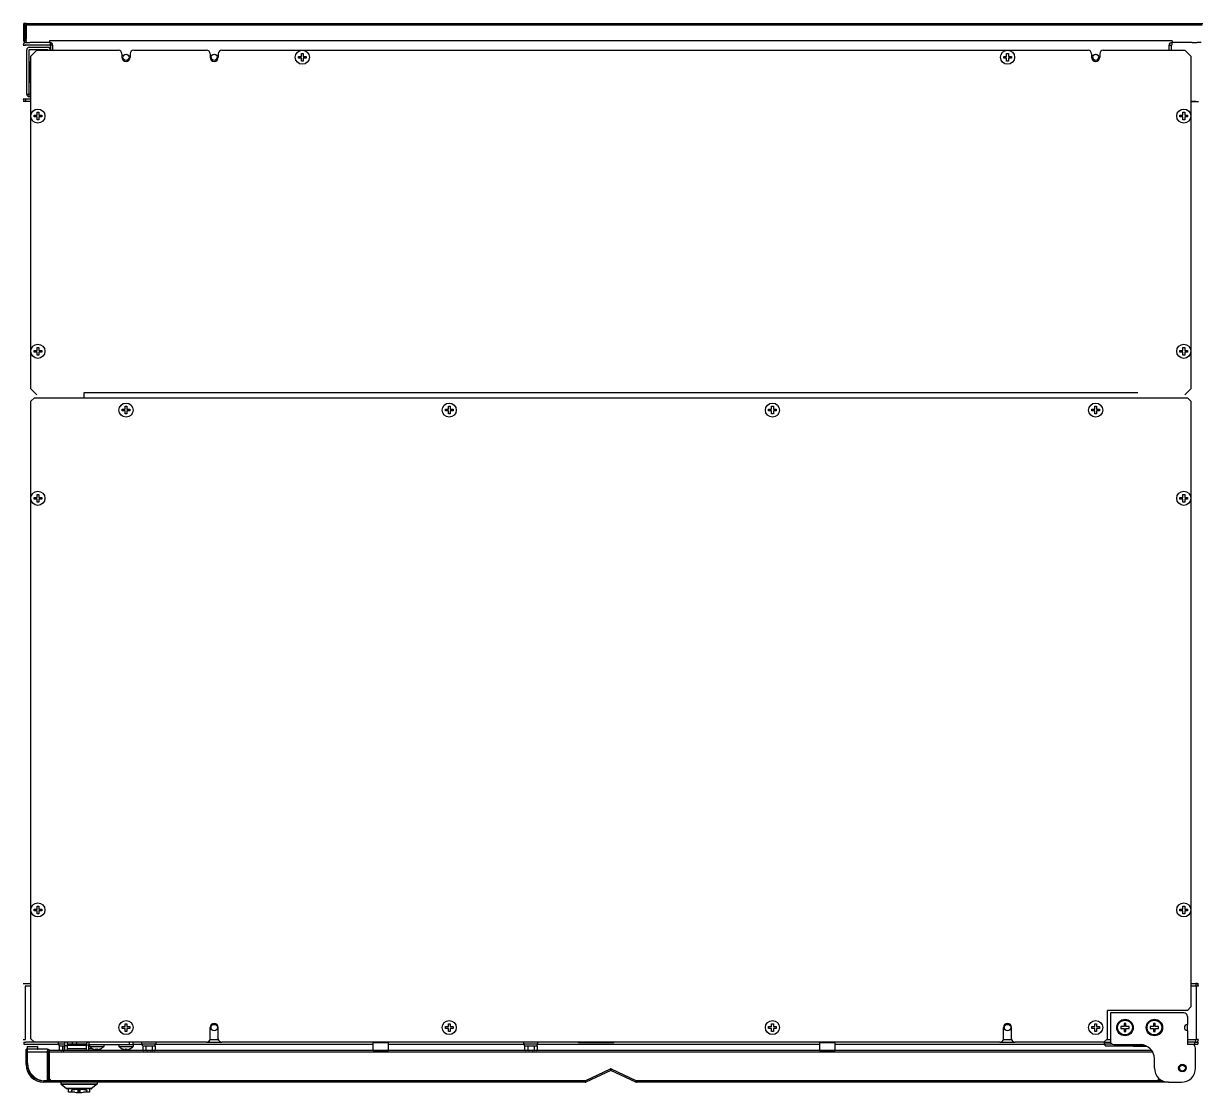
# Model space of a CAD drawing. Header units: millimetres. Extents: x -4 to 301, y -2 to 124.
# Drawn here: x 100.3 to 200.3, y -0.9 to 90 of the extents above; entities that cross this region are included whole.
import ezdxf

# ---------------------------------------------------------------- set-up
doc = ezdxf.new("R2010")
doc.units = ezdxf.units.MM
for name, color, linetype in [('2401-00299-M6-14HWMC_0', 7, 'Continuous'), ('2401-00300-M6-16HWMC_0', 7, 'Continuous'), ('2401-00424-M6-12FCTTHC_0', 7, 'Continuous'), ('2401-00460-M6-12PSTTHC_0', 7, 'Continuous'), ('2403-00037_S-M10-1_0', 7, 'Continuous'), ('4204-00441-MS731-1_0', 7, 'Continuous'), ('4204-01215_0', 7, 'Continuous'), ('4209-00048_0', 7, 'Continuous'), ('4209-00140_0', 7, 'Continuous'), ('4212-06586_0', 7, 'Continuous'), ('4212-06592_0', 7, 'Continuous'), ('4212-06605_3_3_0', 7, 'Continuous'), ('4212-06613_2_MIR_0', 7, 'Continuous'), ('4212-06613_3_0', 7, 'Continuous'), ('4212-06614_1_0', 7, 'Continuous'), ('4212-06616_1_0', 7, 'Continuous'), ('4212-06741_0', 7, 'Continuous'), ('4212-14509_0', 7, 'Continuous'), ('4212-14511_0', 7, 'Continuous'), ('4212-14520_0', 7, 'Continuous'), ('4212-14522_6_0', 7, 'Continuous'), ('4212-14525_0', 7, 'Continuous'), ('4212-14541_0', 7, 'Continuous'), ('4212-14542_1_0', 7, 'Continuous'), ('4212-14542_2_0', 7, 'Continuous'), ('4212-14542_5_0', 7, 'Continuous'), ('4212-14545_0', 7, 'Continuous'), ('4212-14578_4_1_0', 7, 'Continuous'), ('4212-20359_0', 7, 'Continuous'), ('4212-20364_0', 7, 'Continuous'), ('4403-06266_0', 7, 'Continuous')]:
    doc.layers.add(name, color=color, linetype=linetype)

msp = doc.modelspace()

# ---------------------------------------------------------------- linework, layer by layer
at = {"layer": '2401-00299-M6-14HWMC_0', "color": 7, "linetype": 'Continuous'}
for p, q in [((103.29, 3.255), (103.29, 3.4)), ((103.29, 3.255), (103.84, 3.255)), ((103.353, 3.09), (103.353, 3.255)), ((103.353, 3.09), (103.815, 3.09)), ((103.355, 3.09), (103.355, 2.742)), ((103.622, 3.09), (103.622, 2.742)), ((104.04, 3.255), (104.49, 3.255)), ((104.428, 3.12), (104.428, 3.255)), ((104.49, 3.255), (104.49, 3.4)), ((104.49, 3.255), (104.84, 3.255)), ((104.778, 3.12), (104.778, 3.255)), ((104.84, 3.255), (104.84, 3.4)), ((110.39, 3.255), (110.39, 3.4)), ((110.39, 3.255), (111.59, 3.255)), ((110.453, 3.09), (110.453, 3.255)), ((110.453, 3.09), (111.527, 3.09)), ((110.455, 3.09), (110.455, 2.742)), ((110.722, 3.09), (110.722, 2.742)), ((111.258, 3.09), (111.258, 2.742)), ((111.526, 3.09), (111.526, 2.742)), ((111.527, 3.09), (111.527, 3.255)), ((111.59, 3.255), (111.59, 3.4)), ((142.89, 3.255), (142.89, 3.4)), ((142.89, 3.255), (144.09, 3.255)), ((142.953, 3.09), (142.953, 3.255)), ((142.953, 3.09), (144.027, 3.09)), ((142.955, 3.09), (142.955, 2.742)), ((143.222, 3.09), (143.222, 2.742)), ((143.758, 3.09), (143.758, 2.742)), ((144.026, 3.09), (144.026, 2.742)), ((144.027, 3.09), (144.027, 3.255)), ((144.09, 3.255), (144.09, 3.4)), ((193.303, 3.09), (193.653, 3.09)), ((193.653, 3.09), (194.727, 3.09)), ((194.727, 3.09), (194.727, 3.2)), ((103.355, 2.742), (103.367, 2.727)), ((110.455, 2.742), (110.467, 2.727)), ((142.955, 2.742), (142.967, 2.727))]:
    msp.add_line(p, q, dxfattribs=at)
for points in [[(103.367, 2.727), (103.381, 2.716), (103.396, 2.708), (103.411, 2.702), (103.42, 2.7)], [(103.557, 2.7), (103.566, 2.702), (103.581, 2.708), (103.595, 2.716), (103.61, 2.728), (103.622, 2.742)], [(103.622, 2.742), (103.647, 2.728), (103.675, 2.716), (103.704, 2.708), (103.734, 2.703), (103.753, 2.7)], [(110.467, 2.727), (110.481, 2.716), (110.496, 2.708), (110.511, 2.702), (110.52, 2.7)], [(110.657, 2.7), (110.666, 2.702), (110.681, 2.708), (110.695, 2.716), (110.71, 2.728), (110.722, 2.742)], [(110.722, 2.742), (110.747, 2.728), (110.775, 2.716), (110.804, 2.708), (110.834, 2.703), (110.853, 2.7)], [(111.127, 2.7), (111.146, 2.702), (111.175, 2.708), (111.205, 2.716), (111.233, 2.728), (111.258, 2.742)], [(111.258, 2.742), (111.27, 2.728), (111.284, 2.716), (111.299, 2.708), (111.313, 2.703), (111.323, 2.7)], [(111.46, 2.7), (111.469, 2.702), (111.484, 2.708), (111.499, 2.716)], [(111.499, 2.716), (111.513, 2.727), (111.526, 2.742)], [(142.967, 2.727), (142.981, 2.716), (142.996, 2.708), (143.011, 2.702), (143.02, 2.7)], [(143.157, 2.7), (143.166, 2.702), (143.181, 2.708), (143.195, 2.716), (143.21, 2.728), (143.222, 2.742)], [(143.222, 2.742), (143.247, 2.728), (143.275, 2.716), (143.304, 2.708), (143.334, 2.703), (143.353, 2.7)], [(143.627, 2.7), (143.646, 2.702), (143.675, 2.708), (143.705, 2.716), (143.733, 2.728), (143.758, 2.742)], [(143.758, 2.742), (143.77, 2.728), (143.784, 2.716), (143.799, 2.708), (143.813, 2.703), (143.823, 2.7)], [(143.96, 2.7), (143.969, 2.702), (143.984, 2.708), (143.999, 2.716)], [(143.999, 2.716), (144.013, 2.727), (144.026, 2.742)]]:
    msp.add_lwpolyline(points, dxfattribs=at)
for centre, start, end in [((103.455, 2.812), 214.94801, 247.56165), ((110.555, 2.812), 214.94801, 247.56165), ((111.426, 2.812), 292.43835, 325.05199), ((143.055, 2.812), 214.94801, 247.56165), ((143.926, 2.812), 292.43835, 325.05199)]:
    msp.add_arc(centre, 0.122, start, end, dxfattribs=at)
at = {"layer": '2401-00300-M6-16HWMC_0', "color": 7, "linetype": 'Continuous'}
for p, q in [((104.84, 3.255), (105.655, 3.255)), ((105.79, 3.386), (105.79, 3.4)), ((192.29, 3.255), (192.29, 3.4)), ((192.29, 3.255), (192.921, 3.255)), ((192.353, 3.09), (192.353, 3.255)), ((192.353, 3.09), (193.303, 3.09))]:
    msp.add_line(p, q, dxfattribs=at)
at = {"layer": '2401-00424-M6-12FCTTHC_0', "color": 7, "linetype": 'Continuous'}
for p, q in [((194.115, 5), (193.965, 5)), ((193.965, 5), (193.965, 4.725)), ((194.115, 4.725), (194.115, 5)), ((196.615, 5), (196.465, 5)), ((196.465, 5), (196.465, 4.725)), ((196.615, 4.725), (196.615, 5)), ((193.965, 4.725), (193.69, 4.725)), ((193.69, 4.725), (193.69, 4.575)), ((193.69, 4.575), (193.965, 4.575)), ((193.965, 4.575), (193.965, 4.3)), ((193.965, 4.3), (194.115, 4.3)), ((194.39, 4.725), (194.115, 4.725)), ((194.115, 4.575), (194.39, 4.575)), ((194.115, 4.3), (194.115, 4.575)), ((194.39, 4.575), (194.39, 4.725)), ((196.465, 4.725), (196.19, 4.725)), ((196.19, 4.725), (196.19, 4.575)), ((196.19, 4.575), (196.465, 4.575)), ((196.465, 4.575), (196.465, 4.3)), ((196.465, 4.3), (196.615, 4.3)), ((196.89, 4.725), (196.615, 4.725)), ((196.615, 4.575), (196.89, 4.575)), ((196.615, 4.3), (196.615, 4.575)), ((196.89, 4.575), (196.89, 4.725))]:
    msp.add_line(p, q, dxfattribs=at)
for centre in [(194.04, 4.65), (196.54, 4.65)]:
    msp.add_circle(centre, 0.63, dxfattribs=at)
at = {"layer": '2401-00460-M6-12PSTTHC_0', "color": 7, "linetype": 'Continuous'}
for p, q in [((116.288, 87.149), (116.271, 87.15)), ((116.29, 87.137), (116.271, 87.135)), ((116.79, 87.137), (116.809, 87.135)), ((116.792, 87.149), (116.809, 87.15)), ((123.715, 87.075), (123.715, 87.225)), ((123.715, 87.225), (123.965, 87.225)), ((123.965, 87.075), (123.715, 87.075)), ((123.965, 87.225), (123.965, 87.475)), ((123.965, 87.475), (124.115, 87.475)), ((123.965, 86.825), (123.965, 87.075)), ((124.115, 87.475), (124.115, 87.225)), ((124.115, 87.225), (124.365, 87.225)), ((124.115, 87.075), (124.115, 86.825)), ((124.365, 87.075), (124.115, 87.075)), ((124.365, 87.225), (124.365, 87.075)), ((183.715, 87.075), (183.715, 87.225)), ((183.715, 87.225), (183.965, 87.225)), ((183.965, 87.075), (183.715, 87.075)), ((183.965, 87.225), (183.965, 87.475)), ((183.965, 87.475), (184.115, 87.475)), ((183.965, 86.825), (183.965, 87.075)), ((184.115, 87.475), (184.115, 87.225)), ((184.115, 87.225), (184.365, 87.225)), ((184.115, 87.075), (184.115, 86.825)), ((184.365, 87.075), (184.115, 87.075)), ((184.365, 87.225), (184.365, 87.075)), ((191.288, 87.149), (191.271, 87.15)), ((191.29, 87.137), (191.271, 87.135)), ((191.79, 87.137), (191.809, 87.135)), ((191.792, 87.149), (191.809, 87.15)), ((116.404, 86.941), (116.393, 86.925)), ((116.676, 86.941), (116.687, 86.925)), ((124.115, 86.825), (123.965, 86.825)), ((184.115, 86.825), (183.965, 86.825)), ((191.404, 86.941), (191.393, 86.925)), ((191.676, 86.941), (191.687, 86.925)), ((101.215, 82.075), (101.215, 82.225)), ((101.215, 82.225), (101.465, 82.225)), ((101.465, 82.075), (101.215, 82.075)), ((101.465, 82.225), (101.465, 82.475)), ((101.465, 82.475), (101.615, 82.475)), ((101.465, 81.825), (101.465, 82.075)), ((101.615, 82.475), (101.615, 82.225)), ((101.615, 82.225), (101.865, 82.225)), ((101.615, 82.075), (101.615, 81.825)), ((101.865, 82.075), (101.615, 82.075)), ((101.865, 82.225), (101.865, 82.075)), ((198.715, 82.225), (198.965, 82.225)), ((198.715, 82.075), (198.715, 82.225)), ((198.965, 82.075), (198.715, 82.075)), ((198.965, 82.475), (199.115, 82.475)), ((198.965, 82.225), (198.965, 82.475)), ((198.965, 81.825), (198.965, 82.075)), ((199.115, 82.475), (199.115, 82.225)), ((199.115, 82.225), (199.365, 82.225)), ((199.365, 82.075), (199.115, 82.075)), ((199.115, 82.075), (199.115, 81.825)), ((199.365, 82.225), (199.365, 82.075)), ((101.615, 81.825), (101.465, 81.825)), ((199.115, 81.825), (198.965, 81.825)), ((101.215, 62.075), (101.215, 62.225)), ((101.215, 62.225), (101.465, 62.225)), ((101.465, 62.075), (101.215, 62.075)), ((101.465, 62.225), (101.465, 62.475)), ((101.465, 62.475), (101.615, 62.475)), ((101.465, 61.825), (101.465, 62.075)), ((101.615, 62.475), (101.615, 62.225)), ((101.615, 62.225), (101.865, 62.225)), ((101.615, 62.075), (101.615, 61.825)), ((101.865, 62.075), (101.615, 62.075)), ((101.865, 62.225), (101.865, 62.075)), ((198.715, 62.225), (198.965, 62.225)), ((198.715, 62.075), (198.715, 62.225)), ((198.965, 62.075), (198.715, 62.075)), ((198.965, 62.475), (199.115, 62.475)), ((198.965, 62.225), (198.965, 62.475)), ((198.965, 61.825), (198.965, 62.075)), ((199.115, 62.475), (199.115, 62.225)), ((199.115, 62.225), (199.365, 62.225)), ((199.365, 62.075), (199.115, 62.075)), ((199.115, 62.075), (199.115, 61.825)), ((199.365, 62.225), (199.365, 62.075)), ((101.615, 61.825), (101.465, 61.825)), ((199.115, 61.825), (198.965, 61.825)), ((108.715, 57.075), (108.715, 57.225)), ((108.715, 57.225), (108.965, 57.225)), ((108.965, 57.075), (108.715, 57.075)), ((108.965, 57.225), (108.965, 57.475)), ((108.965, 57.475), (109.115, 57.475)), ((108.965, 56.825), (108.965, 57.075)), ((109.115, 57.475), (109.115, 57.225)), ((109.115, 57.225), (109.365, 57.225)), ((109.115, 57.075), (109.115, 56.825)), ((109.365, 57.075), (109.115, 57.075)), ((109.365, 57.225), (109.365, 57.075)), ((136.215, 57.075), (136.215, 57.225)), ((136.215, 57.225), (136.465, 57.225)), ((136.465, 57.075), (136.215, 57.075)), ((136.465, 57.225), (136.465, 57.475)), ((136.465, 57.475), (136.615, 57.475)), ((136.465, 56.825), (136.465, 57.075)), ((136.615, 57.475), (136.615, 57.225)), ((136.615, 57.225), (136.865, 57.225)), ((136.615, 57.075), (136.615, 56.825)), ((136.865, 57.075), (136.615, 57.075)), ((136.865, 57.225), (136.865, 57.075)), ((163.715, 57.075), (163.715, 57.225)), ((163.715, 57.225), (163.965, 57.225)), ((163.965, 57.075), (163.715, 57.075)), ((163.965, 57.225), (163.965, 57.475)), ((163.965, 57.475), (164.115, 57.475)), ((163.965, 56.825), (163.965, 57.075)), ((164.115, 57.475), (164.115, 57.225)), ((164.115, 57.225), (164.365, 57.225)), ((164.115, 57.075), (164.115, 56.825)), ((164.365, 57.075), (164.115, 57.075)), ((164.365, 57.225), (164.365, 57.075)), ((191.215, 57.225), (191.465, 57.225)), ((191.215, 57.075), (191.215, 57.225)), ((191.465, 57.075), (191.215, 57.075)), ((191.465, 57.475), (191.615, 57.475)), ((191.465, 57.225), (191.465, 57.475)), ((191.465, 56.825), (191.465, 57.075)), ((191.615, 57.475), (191.615, 57.225)), ((191.615, 57.225), (191.865, 57.225)), ((191.865, 57.075), (191.615, 57.075)), ((191.615, 57.075), (191.615, 56.825)), ((191.865, 57.225), (191.865, 57.075)), ((109.115, 56.825), (108.965, 56.825)), ((136.615, 56.825), (136.465, 56.825)), ((164.115, 56.825), (163.965, 56.825)), ((191.615, 56.825), (191.465, 56.825)), ((101.215, 49.575), (101.215, 49.725)), ((101.215, 49.725), (101.465, 49.725)), ((101.465, 49.575), (101.215, 49.575)), ((101.465, 49.725), (101.465, 49.975)), ((101.465, 49.975), (101.615, 49.975)), ((101.465, 49.325), (101.465, 49.575)), ((101.615, 49.325), (101.465, 49.325)), ((101.615, 49.975), (101.615, 49.725)), ((101.615, 49.725), (101.865, 49.725)), ((101.615, 49.575), (101.615, 49.325)), ((101.865, 49.575), (101.615, 49.575)), ((101.865, 49.725), (101.865, 49.575)), ((198.715, 49.725), (198.965, 49.725)), ((198.715, 49.575), (198.715, 49.725)), ((198.965, 49.575), (198.715, 49.575)), ((198.965, 49.975), (199.115, 49.975)), ((198.965, 49.725), (198.965, 49.975)), ((198.965, 49.325), (198.965, 49.575)), ((199.115, 49.325), (198.965, 49.325)), ((199.115, 49.975), (199.115, 49.725)), ((199.115, 49.725), (199.365, 49.725)), ((199.365, 49.575), (199.115, 49.575)), ((199.115, 49.575), (199.115, 49.325)), ((199.365, 49.725), (199.365, 49.575)), ((101.215, 14.575), (101.215, 14.725)), ((101.215, 14.725), (101.465, 14.725)), ((101.465, 14.575), (101.215, 14.575)), ((101.465, 14.725), (101.465, 14.975)), ((101.465, 14.975), (101.615, 14.975)), ((101.465, 14.325), (101.465, 14.575)), ((101.615, 14.325), (101.465, 14.325)), ((101.615, 14.975), (101.615, 14.725)), ((101.615, 14.725), (101.865, 14.725)), ((101.615, 14.575), (101.615, 14.325)), ((101.865, 14.575), (101.615, 14.575)), ((101.865, 14.725), (101.865, 14.575)), ((198.715, 14.725), (198.965, 14.725)), ((198.715, 14.575), (198.715, 14.725)), ((198.965, 14.575), (198.715, 14.575)), ((198.965, 14.975), (199.115, 14.975)), ((198.965, 14.725), (198.965, 14.975)), ((198.965, 14.325), (198.965, 14.575)), ((199.115, 14.325), (198.965, 14.325)), ((199.115, 14.975), (199.115, 14.725)), ((199.115, 14.725), (199.365, 14.725)), ((199.365, 14.575), (199.115, 14.575)), ((199.115, 14.575), (199.115, 14.325)), ((199.365, 14.725), (199.365, 14.575)), ((108.715, 4.575), (108.715, 4.725)), ((108.715, 4.725), (108.965, 4.725)), ((108.965, 4.575), (108.715, 4.575)), ((108.965, 4.725), (108.965, 4.975)), ((108.965, 4.975), (109.115, 4.975)), ((108.965, 4.325), (108.965, 4.575)), ((109.115, 4.325), (108.965, 4.325)), ((109.115, 4.975), (109.115, 4.725)), ((109.115, 4.725), (109.365, 4.725)), ((109.115, 4.575), (109.115, 4.325)), ((109.365, 4.575), (109.115, 4.575)), ((109.365, 4.725), (109.365, 4.575)), ((136.215, 4.725), (136.465, 4.725)), ((136.215, 4.575), (136.215, 4.725)), ((136.465, 4.575), (136.215, 4.575)), ((136.465, 4.975), (136.615, 4.975)), ((136.465, 4.725), (136.465, 4.975)), ((136.465, 4.325), (136.465, 4.575)), ((136.615, 4.325), (136.465, 4.325)), ((136.615, 4.975), (136.615, 4.725)), ((136.615, 4.725), (136.865, 4.725)), ((136.865, 4.575), (136.615, 4.575)), ((136.615, 4.575), (136.615, 4.325)), ((136.865, 4.725), (136.865, 4.575)), ((163.715, 4.725), (163.965, 4.725)), ((163.715, 4.575), (163.715, 4.725)), ((163.965, 4.575), (163.715, 4.575)), ((163.965, 4.975), (164.115, 4.975)), ((163.965, 4.725), (163.965, 4.975)), ((163.965, 4.325), (163.965, 4.575)), ((164.115, 4.325), (163.965, 4.325)), ((164.115, 4.975), (164.115, 4.725)), ((164.115, 4.725), (164.365, 4.725)), ((164.365, 4.575), (164.115, 4.575)), ((164.115, 4.575), (164.115, 4.325)), ((164.365, 4.725), (164.365, 4.575)), ((191.215, 4.725), (191.465, 4.725)), ((191.215, 4.575), (191.215, 4.725)), ((191.465, 4.575), (191.215, 4.575)), ((191.465, 4.975), (191.615, 4.975)), ((191.465, 4.725), (191.465, 4.975)), ((191.465, 4.325), (191.465, 4.575)), ((191.615, 4.325), (191.465, 4.325)), ((191.615, 4.975), (191.615, 4.725)), ((191.615, 4.725), (191.865, 4.725)), ((191.865, 4.575), (191.615, 4.575)), ((191.615, 4.575), (191.615, 4.325)), ((191.865, 4.725), (191.865, 4.575)), ((105.94, 3.2), (105.94, 3.04)), ((106.003, 2.979), (105.94, 3.04)), ((105.94, 3.04), (107.14, 3.04)), ((107.077, 2.979), (107.14, 3.04)), ((107.14, 3.2), (107.14, 3.04)), ((108.44, 3.2), (108.44, 3.04)), ((108.503, 2.979), (108.44, 3.04)), ((108.44, 3.04), (109.64, 3.04)), ((109.577, 2.979), (109.64, 3.04)), ((109.64, 3.2), (109.64, 3.04)), ((106.065, 2.925), (106.003, 2.979)), ((106.099, 2.899), (106.045, 2.942)), ((106.128, 2.878), (106.065, 2.925)), ((106.156, 2.859), (106.099, 2.899)), ((106.189, 2.838), (106.128, 2.878)), ((106.215, 2.824), (106.156, 2.859)), ((106.215, 2.824), (106.189, 2.838)), ((106.217, 2.827), (106.215, 2.828)), ((106.215, 2.824), (106.215, 2.828)), ((106.373, 2.763), (106.39, 2.759)), ((106.388, 2.759), (106.405, 2.756)), ((106.404, 2.756), (106.419, 2.753)), ((106.419, 2.753), (106.435, 2.75)), ((106.434, 2.75), (106.45, 2.748)), ((106.45, 2.748), (106.465, 2.746)), ((106.465, 2.746), (106.465, 2.828)), ((106.615, 2.828), (106.615, 2.746)), ((106.615, 2.746), (106.63, 2.748)), ((106.646, 2.75), (106.63, 2.748)), ((106.645, 2.75), (106.661, 2.753)), ((106.661, 2.753), (106.676, 2.756)), ((106.675, 2.756), (106.692, 2.759)), ((106.69, 2.759), (106.707, 2.763)), ((106.836, 2.813), (106.865, 2.828)), ((106.865, 2.824), (106.924, 2.859)), ((106.865, 2.824), (106.891, 2.838)), ((106.865, 2.828), (106.865, 2.824)), ((106.891, 2.838), (106.952, 2.878)), ((106.924, 2.859), (106.981, 2.899)), ((106.952, 2.878), (107.015, 2.925)), ((106.981, 2.899), (107.035, 2.942)), ((107.015, 2.925), (107.077, 2.979)), ((108.565, 2.925), (108.503, 2.979)), ((108.599, 2.899), (108.545, 2.942)), ((108.628, 2.878), (108.565, 2.925)), ((108.656, 2.859), (108.599, 2.899)), ((108.689, 2.838), (108.628, 2.878)), ((108.715, 2.824), (108.656, 2.859)), ((108.715, 2.824), (108.689, 2.838)), ((108.717, 2.827), (108.715, 2.828)), ((108.715, 2.824), (108.715, 2.828)), ((108.873, 2.763), (108.89, 2.759)), ((108.888, 2.759), (108.905, 2.756)), ((108.904, 2.756), (108.919, 2.753)), ((108.919, 2.753), (108.935, 2.75)), ((108.934, 2.75), (108.95, 2.748)), ((108.95, 2.748), (108.965, 2.746)), ((108.965, 2.746), (108.965, 2.828)), ((109.115, 2.828), (109.115, 2.746)), ((109.115, 2.746), (109.13, 2.748)), ((109.146, 2.75), (109.13, 2.748)), ((109.145, 2.75), (109.161, 2.753)), ((109.161, 2.753), (109.176, 2.756)), ((109.175, 2.756), (109.192, 2.759)), ((109.19, 2.759), (109.207, 2.763)), ((109.336, 2.813), (109.365, 2.828)), ((109.365, 2.824), (109.424, 2.859)), ((109.365, 2.824), (109.391, 2.838)), ((109.365, 2.828), (109.365, 2.824)), ((109.391, 2.838), (109.452, 2.878)), ((109.424, 2.859), (109.481, 2.899)), ((109.452, 2.878), (109.515, 2.925)), ((109.481, 2.899), (109.535, 2.942)), ((109.515, 2.925), (109.577, 2.979))]:
    msp.add_line(p, q, dxfattribs=at)
for points in [[(116.47, 86.89), (116.429, 86.919), (116.381, 86.963), (116.344, 87.011), (116.316, 87.062), (116.295, 87.117), (116.283, 87.178), (116.28, 87.221)], [(116.362, 87.352), (116.384, 87.364), (116.441, 87.385), (116.495, 87.397), (116.547, 87.4), (116.598, 87.395), (116.649, 87.382), (116.702, 87.361), (116.717, 87.353)], [(116.8, 87.221), (116.797, 87.173), (116.782, 87.108), (116.76, 87.052), (116.73, 87.002), (116.693, 86.957), (116.647, 86.915), (116.61, 86.89)], [(191.47, 86.89), (191.429, 86.919), (191.381, 86.963), (191.344, 87.011), (191.316, 87.062), (191.295, 87.117), (191.283, 87.178), (191.28, 87.221)], [(191.362, 87.352), (191.384, 87.364), (191.441, 87.385), (191.495, 87.397), (191.547, 87.4), (191.598, 87.395), (191.649, 87.382), (191.702, 87.361), (191.717, 87.353)], [(191.8, 87.221), (191.797, 87.173), (191.782, 87.108), (191.76, 87.052), (191.73, 87.002), (191.693, 86.957), (191.647, 86.915), (191.61, 86.89)], [(106.045, 2.942), (105.992, 2.989), (105.94, 3.04)], [(107.035, 2.942), (107.088, 2.989), (107.14, 3.04)], [(108.545, 2.942), (108.492, 2.989), (108.44, 3.04)], [(109.535, 2.942), (109.588, 2.989), (109.64, 3.04)], [(106.215, 2.828), (106.244, 2.813), (106.27, 2.801), (106.293, 2.791), (106.315, 2.782), (106.336, 2.775), (106.355, 2.768), (106.375, 2.763)], [(106.358, 2.767), (106.34, 2.773), (106.321, 2.78), (106.3, 2.788), (106.278, 2.797), (106.256, 2.807), (106.24, 2.815)], [(106.465, 2.828), (106.484, 2.826), (106.503, 2.825), (106.522, 2.824), (106.541, 2.824), (106.559, 2.824), (106.578, 2.825), (106.596, 2.826), (106.615, 2.828)], [(106.705, 2.763), (106.722, 2.767), (106.74, 2.773), (106.759, 2.78), (106.78, 2.788), (106.802, 2.797), (106.824, 2.807), (106.84, 2.815)], [(106.836, 2.813), (106.81, 2.801), (106.787, 2.791), (106.765, 2.782), (106.744, 2.775), (106.725, 2.768), (106.707, 2.763)], [(108.715, 2.828), (108.744, 2.813), (108.77, 2.801), (108.793, 2.791), (108.815, 2.782), (108.836, 2.775), (108.855, 2.768), (108.875, 2.763)], [(108.858, 2.767), (108.84, 2.773), (108.821, 2.78), (108.8, 2.788), (108.778, 2.797), (108.756, 2.807), (108.74, 2.815)], [(108.965, 2.828), (108.984, 2.826), (109.003, 2.825), (109.022, 2.824), (109.041, 2.824), (109.059, 2.824), (109.078, 2.825), (109.096, 2.826), (109.115, 2.828)], [(109.205, 2.763), (109.222, 2.767), (109.24, 2.773), (109.259, 2.78), (109.28, 2.788), (109.302, 2.797), (109.324, 2.807), (109.34, 2.815)], [(109.336, 2.813), (109.31, 2.801), (109.287, 2.791), (109.265, 2.782), (109.244, 2.775), (109.225, 2.768), (109.207, 2.763)]]:
    msp.add_lwpolyline(points, dxfattribs=at)
for centre in [(124.04, 87.15), (184.04, 87.15), (101.54, 82.15), (199.04, 82.15), (101.54, 62.15), (199.04, 62.15), (109.04, 57.15), (136.54, 57.15), (164.04, 57.15), (191.54, 57.15), (101.54, 49.65), (199.04, 49.65), (101.54, 14.65), (199.04, 14.65), (109.04, 4.65), (136.54, 4.65), (164.04, 4.65), (191.54, 4.65)]:
    msp.add_circle(centre, 0.6, dxfattribs=at)
for centre, start, end in [((116.54, 87.15), 183.09066, 236.90934), ((116.54, 87.15), 303.09069, 356.90931), ((191.54, 87.15), 183.09066, 236.90934), ((191.54, 87.15), 303.09069, 356.90931)]:
    msp.add_arc(centre, 0.25, start, end, dxfattribs=at)
at = {"layer": '2403-00037_S-M10-1_0', "color": 7, "linetype": 'Continuous'}
for p, q in [((100.79, 86.599), (100.85, 86.599)), ((100.85, 85.033), (100.85, 86.768)), ((100.85, 86.768), (100.94, 86.768)), ((100.79, 85.202), (100.85, 85.202)), ((100.85, 85.033), (100.94, 85.033))]:
    msp.add_line(p, q, dxfattribs=at)
at = {"layer": '4204-00441-MS731-1_0', "color": 7, "linetype": 'Continuous'}
for p, q in [((106.39, 2.7), (106.39, 2.759)), ((103.49, 0), (103.49, -0.126)), ((106.59, 0), (106.59, -0.126)), ((103.49, -0.126), (106.59, -0.126)), ((103.509, -0.165), (103.976, -0.539)), ((103.509, -0.165), (106.571, -0.165)), ((106.104, -0.539), (103.976, -0.539)), ((106.072, -0.55), (104.008, -0.55)), ((104.14, -0.85), (104.14, -0.55)), ((104.672, -0.85), (104.14, -0.85)), ((104.39, -0.696), (104.39, -0.745)), ((104.409, -0.715), (104.39, -0.745)), ((104.965, -0.843), (104.965, -0.647)), ((104.965, -0.647), (105.115, -0.647)), ((105.115, -0.794), (104.965, -0.794)), ((105.115, -0.843), (104.965, -0.843)), ((105.115, -0.647), (105.115, -0.843)), ((105.94, -0.85), (105.433, -0.85)), ((105.69, -0.745), (105.671, -0.715)), ((105.69, -0.696), (105.69, -0.745)), ((105.94, -0.55), (105.94, -0.85)), ((106.571, -0.165), (106.104, -0.539))]:
    msp.add_line(p, q, dxfattribs=at)
for points in [[(105.69, -0.696), (105.674, -0.668), (105.626, -0.641), (105.548, -0.617), (105.445, -0.596), (105.322, -0.581), (105.185, -0.572), (105.04, -0.569), (104.895, -0.572), (104.758, -0.581), (104.635, -0.596), (104.532, -0.617), (104.454, -0.641), (104.406, -0.668), (104.39, -0.696)], [(104.39, -0.745), (104.409, -0.776), (104.464, -0.804), (104.553, -0.83), (104.671, -0.85)], [(105.671, -0.715), (105.616, -0.686), (105.527, -0.66), (105.409, -0.64), (105.27, -0.626), (105.118, -0.618), (104.962, -0.618), (104.81, -0.626), (104.671, -0.64), (104.553, -0.66), (104.464, -0.686), (104.409, -0.715)], [(104.671, -0.85), (104.81, -0.864), (104.962, -0.872), (105.118, -0.872), (105.27, -0.864)], [(105.27, -0.864), (105.409, -0.85), (105.527, -0.83), (105.616, -0.804), (105.671, -0.776), (105.69, -0.745)]]:
    msp.add_lwpolyline(points, dxfattribs=at)
for centre, start, end in [((103.54, -0.126), 180, 231.34019), ((103.99, -0.5), 195.27416, 270), ((104.008, -0.5), 231.34019, 270), ((106.072, -0.5), 270, 308.65981), ((106.09, -0.5), 270, 344.72584), ((106.54, -0.126), 308.65981, 0)]:
    msp.add_arc(centre, 0.05, start, end, dxfattribs=at)
at = {"layer": '4204-01215_0', "color": 7, "linetype": 'Continuous'}
msp.add_line((150.231, 1.12), (150.349, 1.12), dxfattribs=at)
at = {"layer": '4209-00048_0', "color": 7, "linetype": 'Continuous'}
for p, q in [((100.62, 3.04), (100.62, 2.81)), ((100.63, 3.05), (101.49, 3.05)), ((101.5, 3.04), (101.5, 2.81))]:
    msp.add_line(p, q, dxfattribs=at)
for centre, start, end in [((100.63, 3.04), 90, 180), ((101.49, 3.04), 0, 90), ((100.63, 2.81), 180, 270), ((101.49, 2.81), 270, 0)]:
    msp.add_arc(centre, 0.01, start, end, dxfattribs=at)
at = {"layer": '4209-00140_0', "color": 7, "linetype": 'Continuous'}
for p, q in [((130.08, 3.39), (131.38, 3.39)), ((130.08, 2.71), (130.08, 3.39)), ((131.38, 2.71), (131.38, 3.39)), ((168.08, 3.39), (169.38, 3.39)), ((168.08, 2.71), (168.08, 3.39)), ((169.38, 2.71), (169.38, 3.39)), ((130.08, 2.71), (131.38, 2.71)), ((168.08, 2.71), (169.38, 2.71))]:
    msp.add_line(p, q, dxfattribs=at)
for centre, start, end in [((130.09, 3.39), 90, 180), ((131.37, 3.39), 0, 90), ((168.09, 3.39), 90, 180), ((169.37, 3.39), 0, 90), ((130.09, 2.71), 180, 270), ((131.37, 2.71), 270, 0), ((168.09, 2.71), 180, 270), ((169.37, 2.71), 270, 0)]:
    msp.add_arc(centre, 0.01, start, end, dxfattribs=at)
at = {"layer": '4212-06586_0', "color": 7, "linetype": 'Continuous'}
for p, q in [((100.94, 83.4), (100.29, 83.4)), ((199.64, 83.4), (200.29, 83.4)), ((100.29, 8.4), (100.94, 8.4)), ((199.64, 8.4), (200.29, 8.4))]:
    msp.add_line(p, q, dxfattribs=at)
at = {"layer": '4212-06592_0', "color": 7, "linetype": 'Continuous'}
for p, q in [((100.29, 88.18), (100.49, 88.18)), ((100.51, 88.4), (100.84, 88.4)), ((100.51, 88.2), (102.57, 88.2)), ((102.54, 88.4), (102.57, 88.4)), ((102.57, 88.4), (102.57, 88.2)), ((102.59, 88.18), (102.59, 87.75)), ((102.79, 88.18), (102.59, 88.18)), ((102.79, 88.18), (102.79, 87.75)), ((197.79, 88.18), (197.99, 88.18)), ((197.79, 87.75), (197.79, 88.18)), ((197.99, 87.75), (197.99, 88.18)), ((198.01, 88.4), (198.04, 88.4)), ((198.01, 88.4), (198.01, 88.2)), ((199.74, 88.4), (200.07, 88.4)), ((100.29, 83.62), (100.49, 83.62)), ((100.51, 83.4), (100.51, 83.6)), ((100.94, 83.6), (100.51, 83.6)), ((100.94, 83.4), (100.51, 83.4)), ((200.07, 83.4), (199.64, 83.4)), ((100.49, 3.62), (100.49, 8.18)), ((100.51, 8.4), (100.94, 8.4)), ((100.51, 8.2), (100.94, 8.2)), ((199.64, 8.4), (200.07, 8.4)), ((199.64, 8.2), (200.07, 8.2)), ((200.07, 8.4), (200.07, 8.2)), ((200.29, 8.18), (200.09, 8.18)), ((200.09, 8.18), (200.09, 3.62)), ((100.29, 3.62), (100.49, 3.62)), ((101.24, 3.4), (100.51, 3.4)), ((200.07, 3.6), (199.34, 3.6)), ((200.07, 3.4), (199.34, 3.4)), ((200.07, 3.4), (200.07, 3.6)), ((200.29, 3.62), (200.09, 3.62))]:
    msp.add_line(p, q, dxfattribs=at)
for centre, radius, start, end in [((100.51, 88.18), 0.22, 90, 180), ((100.51, 88.18), 0.02, 90, 180), ((102.57, 88.18), 0.22, 0, 90), ((102.57, 88.18), 0.02, 0, 90), ((198.01, 88.18), 0.22, 90, 180), ((198.01, 88.18), 0.02, 90, 180), ((100.51, 83.62), 0.22, 180, 270), ((100.51, 83.62), 0.02, 180, 270), ((100.51, 8.18), 0.02, 90, 180), ((200.07, 8.18), 0.22, 0, 90), ((200.07, 8.18), 0.02, 0, 90), ((200.07, 3.62), 0.22, 270, 0), ((200.07, 3.62), 0.02, 270, 0)]:
    msp.add_arc(centre, radius, start, end, dxfattribs=at)
at = {"layer": '4212-06605_3_3_0', "color": 7, "linetype": 'Continuous'}
for p, q in [((197.07, 0.17), (197.07, 0.205)), ((197.227, 0.12), (197.12, 0.12))]:
    msp.add_line(p, q, dxfattribs=at)
msp.add_arc((197.12, 0.17), 0.05, 180, 270, dxfattribs=at)
at = {"layer": '4212-06613_2_MIR_0', "color": 7, "linetype": 'Continuous'}
for p, q in [((194.44, 5.9), (193.94, 5.9)), ((196.44, 5.9), (195.94, 5.9)), ((198.44, 5.9), (197.94, 5.9)), ((199.34, 4.4), (199.34, 4.9)), ((193.94, 3.2), (194.44, 3.2))]:
    msp.add_line(p, q, dxfattribs=at)
at = {"layer": '4212-06613_3_0', "color": 7, "linetype": 'Continuous'}
for radius in [0.3, 0.25]:
    msp.add_circle((198.92, 1.2), radius, dxfattribs=at)
at = {"layer": '4212-06614_1_0', "color": 7, "linetype": 'Continuous'}
for p, q in [((193.94, 5.9), (192.79, 5.9)), ((192.79, 5.9), (192.79, 3.5)), ((195.94, 5.9), (194.44, 5.9)), ((197.94, 5.9), (196.44, 5.9)), ((199.04, 5.9), (198.44, 5.9)), ((199.34, 5.6), (199.34, 4.9)), ((199.34, 4.4), (199.34, 3.2)), ((193.09, 3.2), (193.94, 3.2)), ((194.44, 3.2), (195.34, 3.2)), ((199.74, 3.2), (199.34, 3.2)), ((196.54, 1.2), (196.54, 2)), ((200.04, 1.2), (200.04, 2.9)), ((197.74, 0), (198.84, 0))]:
    msp.add_line(p, q, dxfattribs=at)
for centre, radius in [((194.04, 4.65), 0.7), ((196.54, 4.65), 0.7), ((198.92, 1.2), 0.325)]:
    msp.add_circle(centre, radius, dxfattribs=at)
for centre, radius, start, end in [((199.04, 5.6), 0.3, 0, 90), ((199.34, 4.65), 0.25, 90, 270), ((193.09, 3.5), 0.3, 180, 270), ((195.34, 2), 1.2, 0, 90), ((199.74, 2.9), 0.3, 0, 90), ((197.74, 1.2), 1.2, 180, 270), ((198.84, 1.2), 1.2, 270, 0)]:
    msp.add_arc(centre, radius, start, end, dxfattribs=at)
at = {"layer": '4212-06616_1_0', "color": 7, "linetype": 'Continuous'}
for p, q in [((194.726, 3.08), (195.853, 3.08)), ((195.815, 3.1), (194.727, 3.1))]:
    msp.add_line(p, q, dxfattribs=at)
at = {"layer": '4212-06741_0', "color": 7, "linetype": 'Continuous'}
for p, q in [((103.84, 2.7), (103.84, 3.4)), ((104.04, 3.1), (103.84, 3.1)), ((104.04, 3.4), (104.04, 2.7)), ((105.64, 3.18), (105.64, 2.7)), ((105.64, 3.18), (105.84, 3.18)), ((105.84, 3.18), (105.84, 2.7)), ((105.86, 3.4), (105.86, 3.2)), ((105.86, 3.2), (109.64, 3.2)), ((109.34, 3.2), (109.34, 3.4)), ((109.64, 3.2), (109.64, 3.4))]:
    msp.add_line(p, q, dxfattribs=at)
for radius in [0.22, 0.02]:
    msp.add_arc((105.86, 3.18), radius, 90, 180, dxfattribs=at)
at = {"layer": '4212-14509_0', "color": 7, "linetype": 'Continuous'}
for p, q in [((102.79, 87.75), (102.79, 88.18)), ((197.79, 87.75), (197.79, 88.18)), ((115.89, 3.4), (117.19, 3.4)), ((116.179, 3.62), (116.901, 3.62)), ((183.39, 3.4), (184.69, 3.4)), ((183.679, 3.62), (184.401, 3.62)), ((192.24, 3.4), (192.809, 3.4)), ((192.46, 3.62), (192.79, 3.62))]:
    msp.add_line(p, q, dxfattribs=at)
for centre in [(109.04, 87.15), (116.54, 87.15), (191.54, 87.15), (116.54, 4.65), (184.04, 4.65)]:
    msp.add_circle(centre, 0.27, dxfattribs=at)
at = {"layer": '4212-14511_0', "color": 7, "linetype": 'Continuous'}
for p, q in [((101.44, 87.75), (100.94, 87.25)), ((100.94, 58.95), (100.94, 87.25)), ((101.44, 87.75), (108.39, 87.75)), ((108.69, 87.45), (108.69, 87.15)), ((109.39, 87.45), (109.39, 87.15)), ((109.69, 87.75), (115.89, 87.75)), ((116.19, 87.45), (116.19, 87.15)), ((116.89, 87.45), (116.89, 87.15)), ((117.19, 87.75), (190.89, 87.75)), ((191.19, 87.45), (191.19, 87.15)), ((191.89, 87.45), (191.89, 87.15)), ((192.19, 87.75), (199.14, 87.75)), ((199.64, 87.25), (199.14, 87.75)), ((199.64, 87.25), (199.64, 58.95)), ((100.94, 58.95), (101.44, 58.45)), ((105.44, 58.62), (105.44, 58.45)), ((195.14, 58.62), (105.44, 58.62)), ((199.14, 58.45), (199.64, 58.95))]:
    msp.add_line(p, q, dxfattribs=at)
for centre, radius, start, end in [((108.39, 87.45), 0.3, 0, 90), ((109.04, 87.15), 0.35, 180, 0), ((109.69, 87.45), 0.3, 90, 180), ((115.89, 87.45), 0.3, 0, 90), ((116.54, 87.15), 0.35, 180, 0), ((117.19, 87.45), 0.3, 90, 180), ((190.89, 87.45), 0.3, 0, 90), ((191.54, 87.15), 0.35, 180, 0), ((192.19, 87.45), 0.3, 90, 180)]:
    msp.add_arc(centre, radius, start, end, dxfattribs=at)
at = {"layer": '4212-14520_0', "color": 7, "linetype": 'Continuous'}
for p in [(100.34, 88.54), (100.53, 90.02)]:
    msp.add_line(p, (100.34, 90.02), dxfattribs=at)
msp.add_arc((100.48, 88.54), 0.14, 180, 229.99439, dxfattribs=at)
at = {"layer": '4212-14522_6_0', "color": 7, "linetype": 'Continuous'}
for p, q in [((103.815, 2.7), (103.815, 3.12)), ((103.84, 3.12), (103.815, 3.12)), ((105.64, 3.12), (104.04, 3.12)), ((105.94, 3.12), (105.84, 3.12)), ((103.84, 2.85), (103.815, 2.85)), ((105.64, 2.85), (104.04, 2.85)), ((106.171, 2.85), (105.84, 2.85)), ((106.315, 2.7), (106.315, 2.782))]:
    msp.add_line(p, q, dxfattribs=at)
at = {"layer": '4212-14525_0', "color": 7, "linetype": 'Continuous'}
for p, q in [((100.53, 90.02), (200.658, 90.02)), ((100.39, 88.4), (100.39, 89.88)), ((100.51, 88.54), (100.51, 89.88)), ((100.53, 89.9), (100.54, 89.9)), ((100.54, 89.9), (100.54, 88.7)), ((200.596, 89.88), (100.54, 89.88)), ((100.51, 88.4), (100.39, 88.4)), ((100.53, 88.4), (100.53, 88.52)), ((100.54, 88.52), (100.53, 88.52)), ((100.54, 88.52), (100.54, 88.7)), ((100.586, 88.54), (100.587, 88.54)), ((100.6, 88.52), (100.6, 88.52)), ((102.54, 88.4), (100.84, 88.4)), ((102.54, 88.54), (102.54, 88.4)), ((198.04, 88.54), (102.54, 88.54)), ((198.04, 88.54), (198.04, 88.4)), ((199.74, 88.4), (198.04, 88.4)), ((200.07, 88.4), (200.19, 88.4)), ((200.51, 88.4), (200.173, 88.4))]:
    msp.add_line(p, q, dxfattribs=at)
for centre, radius, start, end in [((100.53, 89.88), 0.14, 90, 180), ((100.53, 89.88), 0.02, 90, 180), ((100.53, 88.54), 0.02, 180, 270)]:
    msp.add_arc(centre, radius, start, end, dxfattribs=at)
at = {"layer": '4212-14541_0', "color": 7, "linetype": 'Continuous'}
for p, q in [((100.34, 3.4), (100.34, 3.25)), ((100.34, 3.4), (100.504, 3.4)), ((100.34, 3.25), (103.353, 3.25)), ((109.64, 3.25), (110.453, 3.25)), ((111.527, 3.25), (130.08, 3.25)), ((131.38, 3.25), (142.953, 3.25)), ((144.027, 3.25), (168.08, 3.25)), ((169.38, 3.25), (181.527, 3.25)), ((181.228, 3.25), (192.353, 3.25)), ((199.34, 3.25), (200.24, 3.25)), ((199.94, 3.4), (199.94, 3.25)), ((200.076, 3.4), (200.24, 3.4)), ((200.24, 3.4), (200.24, 3.25))]:
    msp.add_line(p, q, dxfattribs=at)
at = {"layer": '4212-14542_1_0', "color": 7, "linetype": 'Continuous'}
for p, q in [((100.54, 1.5), (100.54, 2.8)), ((100.66, 2.8), (100.54, 2.8)), ((100.66, 2.5), (100.54, 2.5)), ((100.66, 1.5), (100.66, 2.539)), ((100.54, 1.5), (100.66, 1.5)), ((150.231, 1.107), (148.123, 0.122)), ((150.282, 0.998), (150.231, 1.107)), ((150.298, 0.998), (150.349, 1.107)), ((152.457, 0.122), (150.349, 1.107)), ((102.04, 0), (102.04, 0.12)), ((148.115, 0.12), (102.04, 0.12)), ((148.115, 0), (102.04, 0)), ((148.115, 0), (148.115, 0.12)), ((148.174, 0.013), (148.123, 0.122)), ((150.282, 0.998), (148.174, 0.013)), ((152.406, 0.013), (150.298, 0.998)), ((152.406, 0.013), (152.457, 0.122)), ((197.227, 0.12), (152.465, 0.12)), ((152.465, 0), (152.465, 0.12)), ((197.74, 0), (152.465, 0))]:
    msp.add_line(p, q, dxfattribs=at)
for centre, radius, start, end in [((102.04, 1.5), 1.5, 180, 270), ((102.04, 1.5), 1.38, 180, 270), ((150.29, 0.98), 0.14, 64.94818, 115.05182), ((150.29, 0.98), 0.02, 64.94818, 115.05182), ((148.115, 0.14), 0.02, 270, 295.05182), ((148.115, 0.14), 0.14, 270, 295.05182), ((152.465, 0.14), 0.14, 244.94818, 270), ((152.465, 0.14), 0.02, 244.94818, 270)]:
    msp.add_arc(centre, radius, start, end, dxfattribs=at)
at = {"layer": '4212-14542_2_0', "color": 7, "linetype": 'Continuous'}
for p, q in [((102.54, 2.638), (102.54, 2.7)), ((196.31, 2.7), (102.54, 2.7)), ((102.54, 0.2), (102.54, 2.587)), ((196.395, 2.56), (102.54, 2.56)), ((148.106, 0.128), (150.256, 1.134)), ((150.324, 1.134), (152.474, 0.128)), ((102.62, 0.12), (148.072, 0.12)), ((152.508, 0.12), (196.84, 0.12)), ((196.92, 0.2), (196.92, 0.32))]:
    msp.add_line(p, q, dxfattribs=at)
for centre, start, end in [((150.29, 1.062), 64.91186, 115.08814), ((102.62, 0.2), 180, 270), ((148.072, 0.2), 270, 295.08814), ((152.508, 0.2), 244.91186, 270), ((196.84, 0.2), 270, 0)]:
    msp.add_arc(centre, 0.08, start, end, dxfattribs=at)
at = {"layer": '4212-14542_5_0', "color": 7, "linetype": 'Continuous'}
for p, q in [((100.66, 1.62), (100.66, 2.8)), ((102.37, 2.8), (100.66, 2.8)), ((102.37, 2.56), (100.66, 2.56)), ((102.37, 2.8), (102.37, 2.68)), ((102.37, 0.12), (102.37, 2.668)), ((102.42, 0.29), (102.42, 2.63)), ((102.54, 2.63), (102.42, 2.63)), ((102.54, 0.29), (102.54, 2.63)), ((102.16, 0.12), (102.37, 0.12)), ((102.54, 0.29), (102.42, 0.29)), ((102.59, 0.24), (102.59, 0.12))]:
    msp.add_line(p, q, dxfattribs=at)
for centre, radius, start, end in [((102.37, 2.63), 0.17, 0, 90), ((102.37, 2.63), 0.05, 0, 90), ((102.16, 1.62), 1.5, 180, 270), ((102.59, 0.29), 0.17, 180, 270), ((102.59, 0.29), 0.05, 180, 270)]:
    msp.add_arc(centre, radius, start, end, dxfattribs=at)
at = {"layer": '4212-14545_0', "color": 7, "linetype": 'Continuous'}
for p, q in [((101.24, 58.2), (100.94, 57.9)), ((101.24, 58.2), (199.34, 58.2)), ((199.64, 57.9), (199.34, 58.2)), ((100.94, 3.7), (100.94, 57.9)), ((199.64, 57.9), (199.64, 6.4)), ((199.34, 6.1), (192.54, 6.1)), ((192.54, 3.7), (192.54, 6.1)), ((199.34, 6.1), (199.64, 6.4)), ((116.19, 3.7), (116.19, 4.65)), ((116.89, 3.7), (116.89, 4.65)), ((183.69, 3.7), (183.69, 4.65)), ((184.39, 3.7), (184.39, 4.65)), ((100.94, 3.7), (101.24, 3.4)), ((115.89, 3.4), (101.24, 3.4)), ((183.39, 3.4), (117.19, 3.4)), ((192.24, 3.4), (184.69, 3.4)), ((192.24, 3.4), (192.54, 3.7))]:
    msp.add_line(p, q, dxfattribs=at)
for centre, radius, start, end in [((116.54, 4.65), 0.35, 0, 180), ((184.04, 4.65), 0.35, 0, 180), ((115.89, 3.7), 0.3, 270, 0), ((117.19, 3.7), 0.3, 180, 270), ((183.39, 3.7), 0.3, 270, 0), ((184.69, 3.7), 0.3, 180, 270)]:
    msp.add_arc(centre, radius, start, end, dxfattribs=at)
at = {"layer": '4212-14578_4_1_0', "color": 7, "linetype": 'Continuous'}
msp.add_line((196.87, 0.27), (196.87, 0.12), dxfattribs=at)
for radius, end in [(0.05, 0), (0.2, 331.72851)]:
    msp.add_arc((196.87, 0.32), radius, 270, end, dxfattribs=at)
at = {"layer": '4212-20359_0', "color": 7, "linetype": 'Continuous'}
msp.add_line((105.44, 58.45), (105.44, 58.2), dxfattribs=at)
at = {"layer": '4212-20364_0', "color": 7, "linetype": 'Continuous'}
for p, q in [((100.81, 88), (102.37, 88)), ((100.59, 84.02), (100.59, 87.78)), ((100.79, 84.02), (100.79, 87.78)), ((100.81, 87.8), (102.37, 87.8)), ((102.39, 87.78), (102.39, 87.75)), ((100.59, 84.02), (100.79, 84.02)), ((100.81, 83.8), (100.81, 84)), ((100.94, 84), (100.81, 84)), ((100.94, 83.8), (100.81, 83.8))]:
    msp.add_line(p, q, dxfattribs=at)
for centre, radius, start, end in [((100.81, 87.78), 0.22, 90, 180), ((102.37, 87.78), 0.22, 0, 90), ((100.81, 87.78), 0.02, 90, 180), ((102.37, 87.78), 0.02, 0, 90), ((100.81, 84.02), 0.22, 180, 270), ((100.81, 84.02), 0.02, 180, 270)]:
    msp.add_arc(centre, radius, start, end, dxfattribs=at)
at = {"layer": '4403-06266_0', "color": 7, "linetype": 'Continuous'}
for p, q in [((147.54, 3.35), (147.54, 3.4)), ((150.54, 3.35), (147.54, 3.35)), ((147.576, 3.35), (147.576, 3.4)), ((148.806, 3.35), (148.806, 3.4)), ((149.274, 3.35), (149.274, 3.4)), ((150.504, 3.35), (150.504, 3.4)), ((150.54, 3.35), (150.54, 3.4))]:
    msp.add_line(p, q, dxfattribs=at)

doc.saveas('drawing.dxf')
